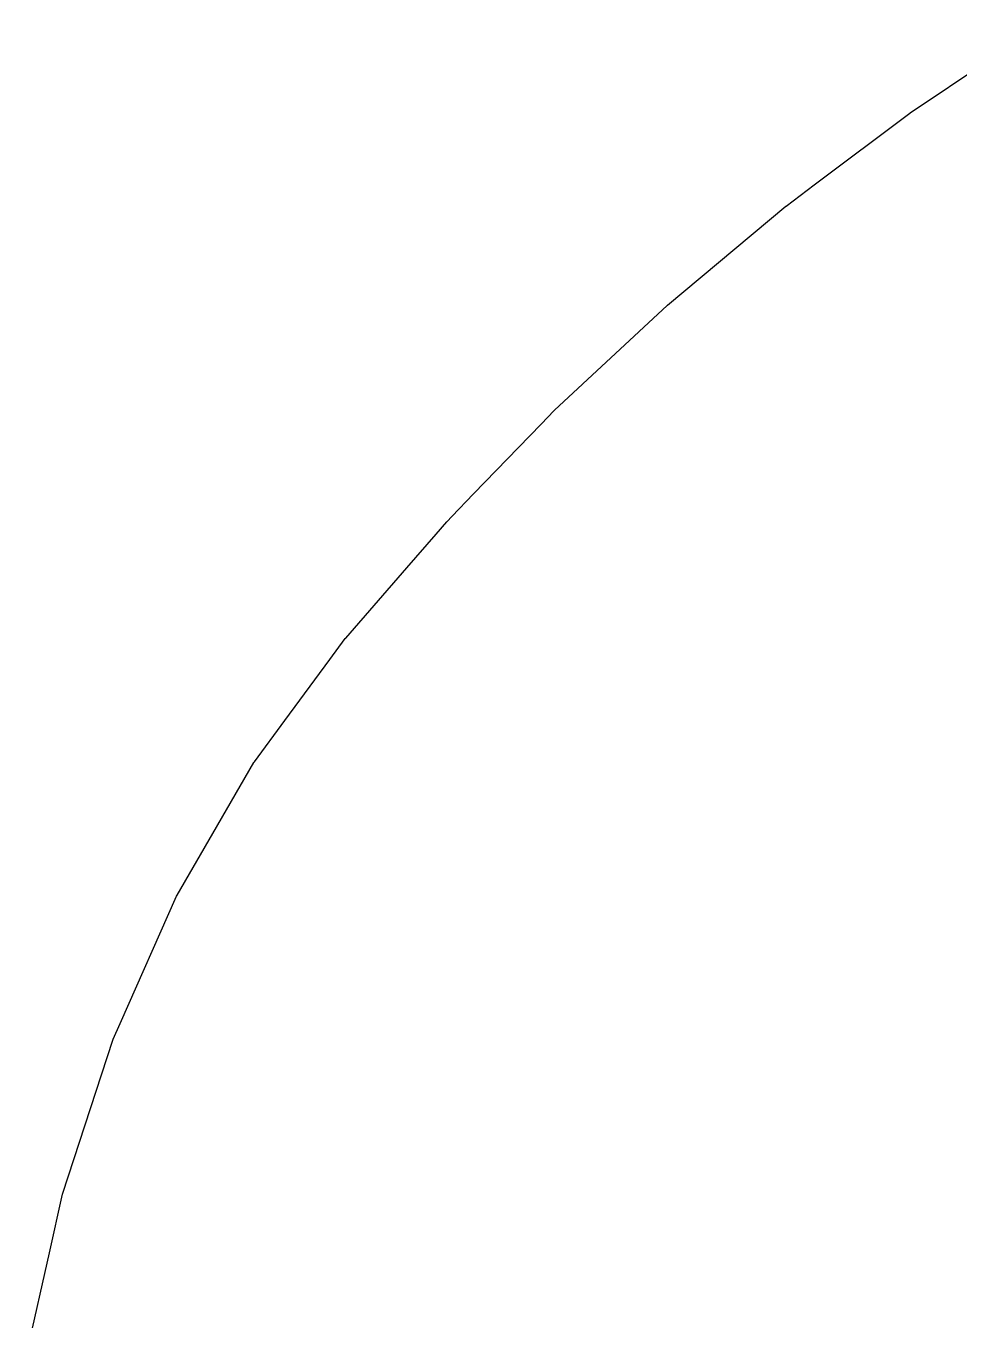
# Model space of a CAD drawing. Extents: x -3.92 to 3.92, y 0.02 to 7.83.
# Drawn here: x -2.392 to -1.909, y 6.855 to 7.526 of the extents above; entities that cross this region are included whole.
import ezdxf

# ---------------------------------------------------------------- set-up
doc = ezdxf.new("R2010")
doc.units = 0
doc.header["$MEASUREMENT"] = 0
doc.layers.add('BLACK', color=7, linetype='CONTINUOUS')

msp = doc.modelspace()

# ---------------------------------------------------------------- linework, layer by layer
at = {"layer": 'BLACK', "linetype": 'CONTINUOUS'}
for p, q in [((-1.934, 7.48096), (-1.86695, 7.52601)), ((-1.9838, 7.4436), (-1.93421, 7.48081)), ((-1.93421, 7.48081), (-1.934, 7.48096)), ((-1.99836, 7.43267), (-1.9838, 7.4436)), ((-2.05982, 7.3813), (-1.99857, 7.43251)), ((-1.99857, 7.43251), (-1.99836, 7.43267)), ((-2.11839, 7.32682), (-2.06002, 7.38112)), ((-2.06002, 7.38112), (-2.05982, 7.3813)), ((-2.12533, 7.31966), (-2.11858, 7.32664)), ((-2.11858, 7.32664), (-2.11839, 7.32682)), ((-2.16033, 7.28346), (-2.12533, 7.31966)), ((-2.17169, 7.27172), (-2.16033, 7.28346)), ((-2.17408, 7.26924), (-2.17169, 7.27172)), ((-2.17984, 7.26264), (-2.17426, 7.26905)), ((-2.17426, 7.26905), (-2.17408, 7.26924)), ((-2.19503, 7.24517), (-2.17984, 7.26264)), ((-2.22666, 7.20882), (-2.19503, 7.24517)), ((-2.23483, 7.19775), (-2.22691, 7.2085)), ((-2.22691, 7.2085), (-2.22666, 7.20882)), ((-2.25815, 7.16609), (-2.23483, 7.19775)), ((-2.27392, 7.14468), (-2.25815, 7.16609)), ((-2.29553, 7.10745), (-2.27422, 7.14423)), ((-2.27422, 7.14423), (-2.27392, 7.14468)), ((-2.31405, 7.07548), (-2.29553, 7.10745)), ((-2.31429, 7.07501), (-2.31405, 7.07548)), ((-2.34361, 7.00901), (-2.31429, 7.07501)), ((-2.34719, 7.00096), (-2.34361, 7.00901)), ((-2.37333, 6.92107), (-2.34737, 7.00049)), ((-2.34737, 7.00049), (-2.34719, 7.00096)), ((-2.38025, 6.89024), (-2.37345, 6.92061)), ((-2.37345, 6.92061), (-2.37333, 6.92107)), ((-2.39244, 6.83573), (-2.38025, 6.89024))]:
    msp.add_line(p, q, dxfattribs=at)

doc.saveas('drawing.dxf')
